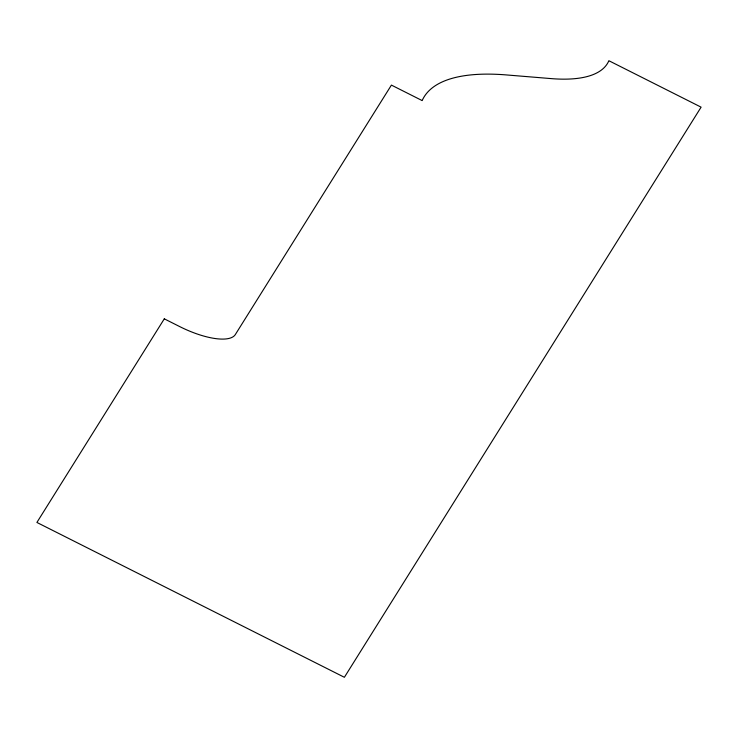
<?xml version="1.0" encoding="UTF-8"?>
<svg xmlns="http://www.w3.org/2000/svg" width="738" height="738" viewBox="0 0 738 738"><rect width="100%" height="100%" fill="white"/><g stroke="black" fill="none" stroke-linecap="round" stroke-linejoin="round"><path stroke-width="1.11" d="M164.297 318.834L36.9 522.449L344.378 677.29L701.1 107.158L608.859 60.71A174.472 60.525 26 0 1 551.046 78.597L506.471 74.935A255.099 88.505 26 0 0 422.164 100.58L391.417 85.101L235.348 334.526A51.669 17.924 26 0 1 179.675 326.574L164.297 318.834"/></g></svg>
